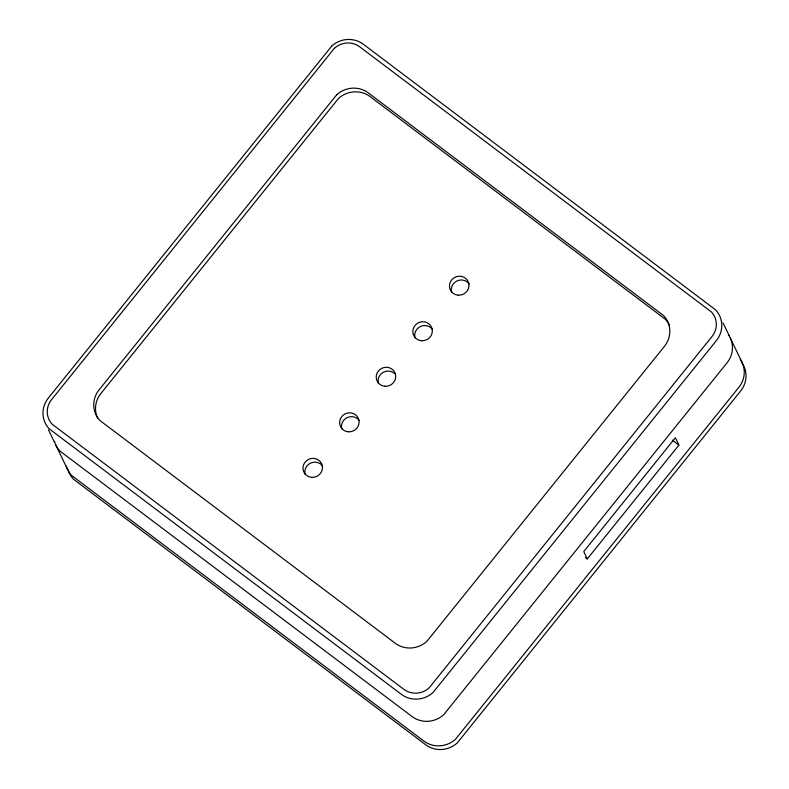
<?xml version="1.0" encoding="UTF-8"?>
<svg xmlns="http://www.w3.org/2000/svg" width="789" height="789" viewBox="0 0 789 789"><rect width="100%" height="100%" fill="white"/><g stroke="black" fill="none" stroke-linecap="round" stroke-linejoin="round"><path stroke-width="1.18" d="M587.292 558.908L678.915 445.114L675.374 437.757L583.752 551.55L587.292 558.908L585.399 557.488M672.277 440.124L678.915 445.114M723.069 322.938L729.144 335.572M730.328 338.017L742.133 362.546M48.523 429.887L54.421 442.146M55.782 444.966L67.588 469.494M68.061 469.702A24.538 23.571 -25.7 0 0 73.525 479.258L425.685 744.767A24.538 23.571 -25.7 0 0 457.304 742.883L740.674 390.94A24.538 23.571 -25.7 0 0 742.064 363.009M66.296 466.023A24.538 23.571 -25.7 0 0 71.76 475.58L423.91 741.088A24.538 23.571 -25.7 0 0 455.539 739.204L738.899 387.261A24.538 23.571 -25.7 0 0 740.289 359.33M54.49 441.505A24.538 23.571 -25.7 0 0 59.954 451.061L412.105 716.57A24.538 23.571 -25.7 0 0 443.734 714.676L727.103 362.733A24.538 23.571 -25.7 0 0 728.494 334.812M97.649 418.209A24.538 23.571 -25.7 0 1 100.874 393.494L338.471 98.477A24.538 23.571 -25.7 0 1 370.09 96.583L665.285 319.21A24.538 23.571 -25.7 0 1 669.457 325.295M305.165 474.445A9.813 9.429 -25.7 0 1 322.711 466.21M341.785 428.9A9.813 9.429 -25.7 0 1 359.33 420.675M378.404 383.365A9.813 9.429 -25.7 0 1 395.023 373.976M415.024 337.82A9.813 9.429 -25.7 0 1 432.569 329.585M451.633 292.275A9.813 9.429 -25.7 0 1 469.189 284.05M331.696 46.117L48.326 398.06A24.538 23.571 -25.7 0 0 49.273 428.861L401.423 694.369A24.538 23.571 -25.7 0 0 433.053 692.486L716.422 340.542A24.538 23.571 -25.7 0 0 715.465 309.742L363.315 44.233A24.538 23.571 -25.7 0 0 331.696 46.117M334.378 48.307L51.532 399.698A19.626 18.857 -25.7 0 0 52.291 424.334L403.889 689.349A19.626 18.857 -25.7 0 0 429.186 687.84L712.033 336.459A19.626 18.857 -25.7 0 0 711.274 311.813L359.676 46.798A19.626 18.857 -25.7 0 0 334.378 48.307M336.696 94.798L99.108 389.815A24.538 23.571 -25.7 0 0 100.055 420.616L395.24 643.242A24.538 23.571 -25.7 0 0 426.869 641.349L664.456 346.332A24.538 23.571 -25.7 0 0 663.51 315.531L368.325 92.905A24.538 23.571 -25.7 0 0 336.696 94.798M311.754 477.345A9.813 9.429 -25.7 0 0 321.616 463.695A9.813 9.429 -25.7 0 0 304.83 462.551A9.813 9.429 -25.7 0 0 311.754 477.345M348.373 431.8A9.813 9.429 -25.7 0 0 358.236 418.16A9.813 9.429 -25.7 0 0 341.45 417.006A9.813 9.429 -25.7 0 0 348.373 431.8M384.993 386.265A9.813 9.429 -25.7 0 0 394.855 372.615A9.813 9.429 -25.7 0 0 378.069 371.471A9.813 9.429 -25.7 0 0 384.993 386.265M421.612 340.72A9.813 9.429 -25.7 0 0 431.475 327.07A9.813 9.429 -25.7 0 0 414.689 325.926A9.813 9.429 -25.7 0 0 421.612 340.72M458.231 295.175A9.813 9.429 -25.7 0 0 468.094 281.535A9.813 9.429 -25.7 0 0 451.308 280.381A9.813 9.429 -25.7 0 0 458.231 295.175"/></g></svg>
